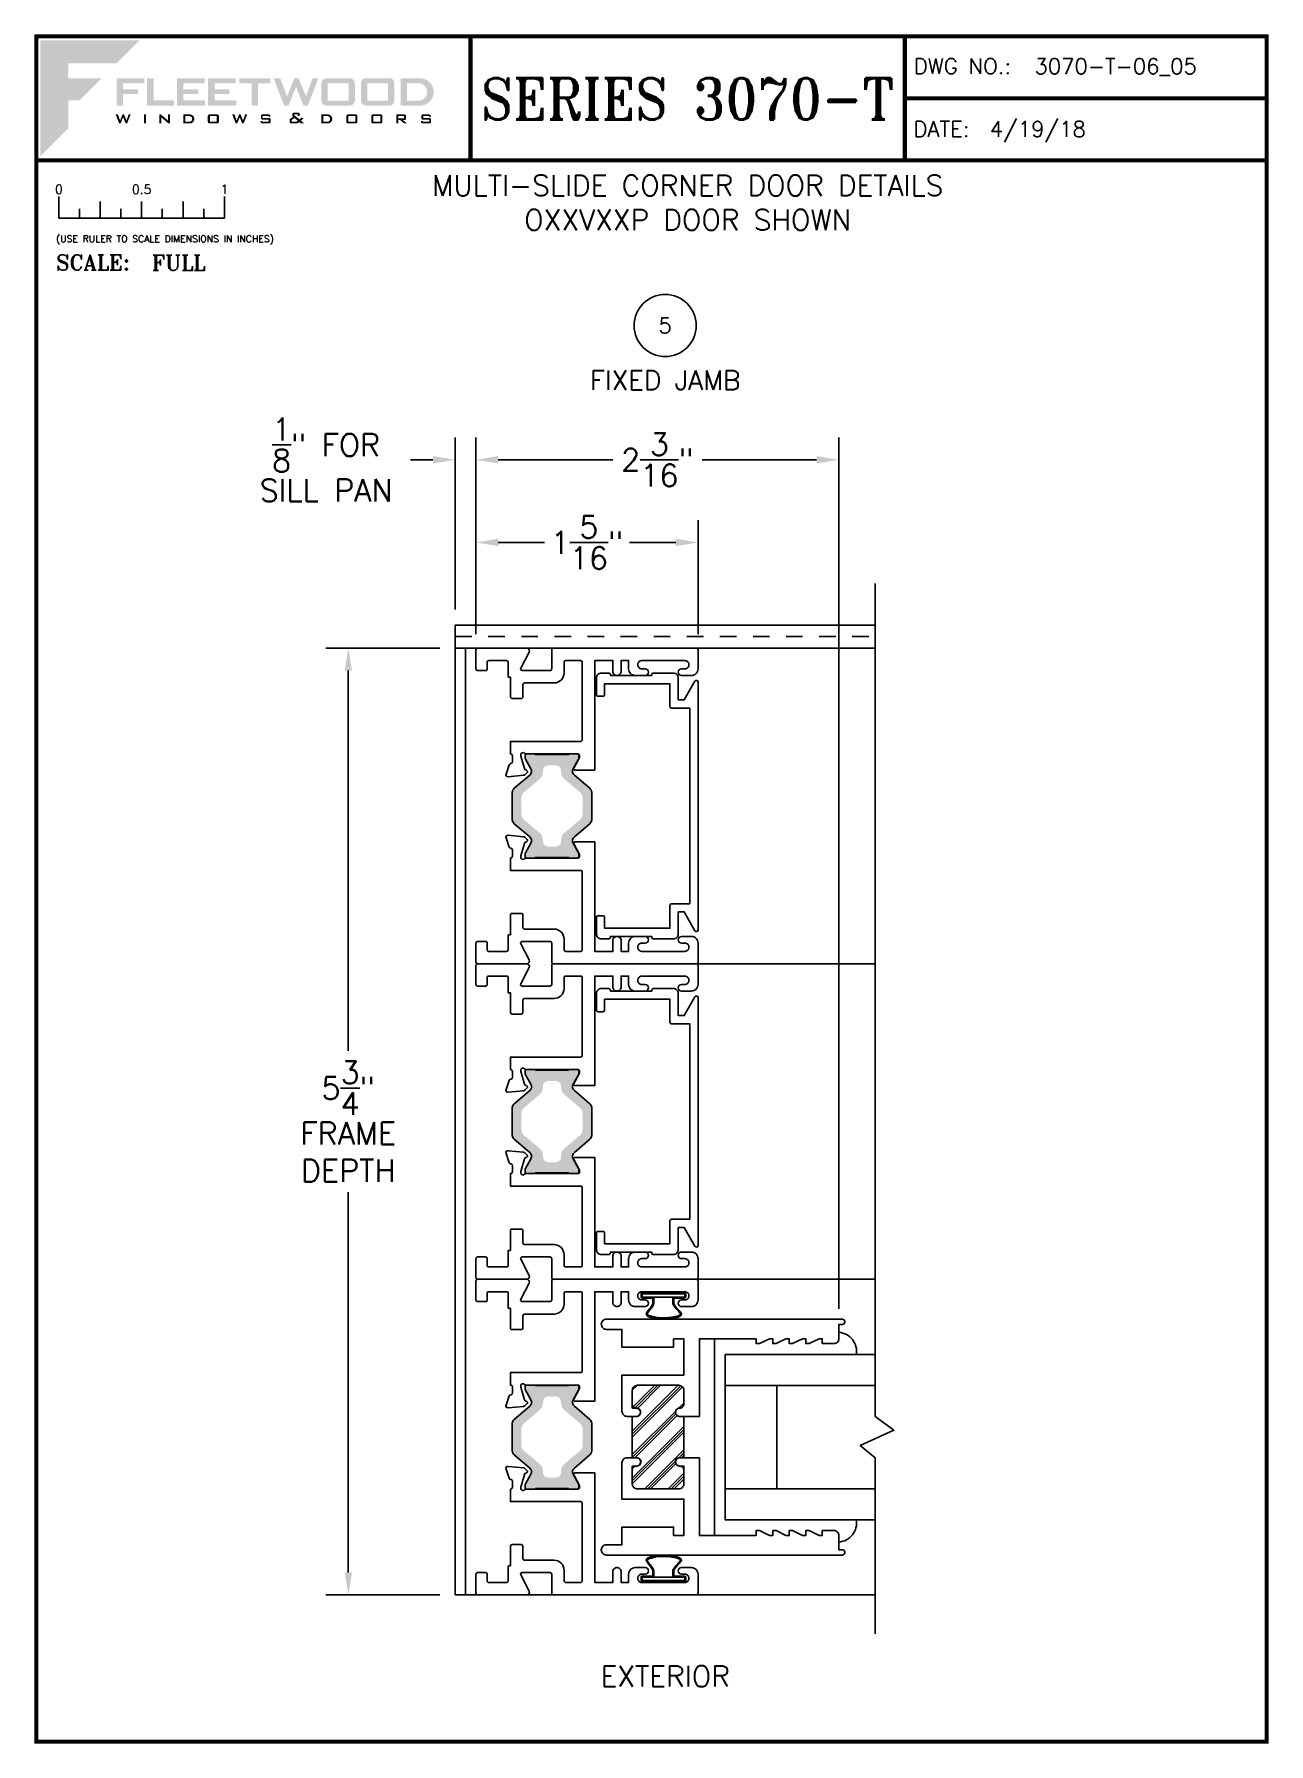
# Paper-space layout 'DETAIL 5' of a CAD drawing. Extents: x 0.3 to 7.8, y 0.1 to 10.4.
# The model-space entities are those that its viewports show. They can reach past a viewport. Long polylines and large blocks are cut down to what shows.
import ezdxf
from ezdxf.enums import TextEntityAlignment as Align

# ---------------------------------------------------------------- set-up
doc = ezdxf.new("R2010")
doc.units = 0
doc.header["$LTSCALE"] = 0.25
doc.header["$MEASUREMENT"] = 0
doc.linetypes.add('HIDDEN', pattern=[0.375, 0.25, -0.125])
doc.layers.get('0').update_dxf_attribs({"linetype": 'CONTINUOUS'})
doc.layers.get('DEFPOINTS').update_dxf_attribs({"color": 1, "linetype": 'CONTINUOUS'})
for name, color, linetype in [('FRAME', 1, 'CONTINUOUS'), ('GLASS-VINYL', 7, 'CONTINUOUS'), ('SEAL', 7, 'CONTINUOUS'), ('SILL-PAN', 7, 'CONTINUOUS'), ('TEXT', 7, 'CONTINUOUS'), ('TITLE-BLOCK', 7, 'CONTINUOUS'), ('VENT', 5, 'CONTINUOUS')]:
    doc.layers.add(name, color=color, linetype=linetype)
doc.layers.add('VP', color=40, linetype='CONTINUOUS', plot=False)
doc.layers.get('VP').off()
doc.styles.add('ROMANS', font='romans')
doc.styles.add('ROMANT', font='romant')
doc.styles.add('SIMPLEX-094', font='simplex.shx', dxfattribs={"height": 0.094})
doc.styles.get("Standard").update_dxf_attribs({"font": 'simplex.shx'})
doc.dimstyles.new('FULL SCALE', dxfattribs={"dimscale": 0.75, "dimtxt": 0.18, "dimasz": 0.18, "dimexe": 0.18, "dimexo": 0.125, "dimgap": 0.09, "dimtad": 0, "dimtih": 1, "dimtoh": 1, "dimdec": 4, "dimzin": 0, "dimdsep": 46, "dimlunit": 4, "dimtxsty": 'Standard', "dimcen": 0.09, "dimadec": 0, "dimazin": 0, "dimtfac": 1, "dimtdec": 4, "dimtofl": 0, "dimtmove": 0, "dimatfit": 3, "dimfxl": 0, "dimtolj": 1, "dimtzin": 0, "dimarcsym": 0})

# ---------------------------------------------------------------- blocks, each defined once
blk = doc.blocks.new('Fleetwood_Logo_6-10-15')
h = blk.add_hatch(color=154)
h.dxf.hatch_style = 1
h.paths.add_polyline_path([(0.2526, -0.0017), (0.0019, -0.0017), (0.0019, -0.2942), (0.0725, -0.2236), (0.0725, -0.1535), (0.1007, -0.1535), (0.1567, -0.0976), (0.0725, -0.0976), (0.0725, -0.0596), (0.1946, -0.0596)])
h = blk.add_hatch(color=251)
h.dxf.hatch_style = 1
h.paths.add_polyline_path([(0.2487, -0.1256), (0.2112, -0.1256), (0.2112, -0.1102), (0.2647, -0.1102), (0.2647, -0.0976), (0.1946, -0.0976), (0.1946, -0.1667), (0.2112, -0.1667), (0.2112, -0.1377), (0.2487, -0.1377)])
h = blk.add_hatch(color=251)
h.dxf.hatch_style = 1
h.paths.add_polyline_path([(0.2886, -0.0976), (0.272, -0.0976), (0.272, -0.1667), (0.3401, -0.1667), (0.3401, -0.1535), (0.2886, -0.1535)])
h = blk.add_hatch(color=251)
h.dxf.hatch_style = 1
h.paths.add_polyline_path([(0.4175, -0.0976), (0.3474, -0.0976), (0.3474, -0.1667), (0.4185, -0.1667), (0.4185, -0.1534), (0.364, -0.1534), (0.364, -0.1377), (0.4015, -0.1377), (0.4015, -0.1256), (0.364, -0.1256), (0.364, -0.1102), (0.4175, -0.1102)])
h = blk.add_hatch(color=251)
h.dxf.hatch_style = 1
h.paths.add_polyline_path([(0.4965, -0.0976), (0.4264, -0.0976), (0.4264, -0.1667), (0.4975, -0.1667), (0.4975, -0.1534), (0.443, -0.1534), (0.443, -0.1377), (0.4804, -0.1377), (0.4804, -0.1256), (0.443, -0.1256), (0.443, -0.1102), (0.4965, -0.1102)])
h = blk.add_hatch(color=251)
h.dxf.hatch_style = 1
h.paths.add_polyline_path([(0.5842, -0.0976), (0.5054, -0.0976), (0.5054, -0.1102), (0.5365, -0.1102), (0.5365, -0.1667), (0.5531, -0.1667), (0.5531, -0.1102), (0.5842, -0.1102)])
h = blk.add_hatch(color=251)
h.dxf.hatch_style = 1
h.paths.add_polyline_path([(0.6089, -0.0976), (0.5921, -0.0976), (0.6188, -0.1667), (0.63, -0.1667), (0.6489, -0.1192), (0.6679, -0.1667), (0.6789, -0.1667), (0.7056, -0.0976), (0.6908, -0.0976), (0.6742, -0.1433), (0.6558, -0.0976), (0.6446, -0.0976), (0.6261, -0.1433)])
h = blk.add_hatch(color=251)
h.dxf.hatch_style = 1
h.paths.add_polyline_path([(0.7853, -0.0976), (0.726, -0.0976, 0.414214), (0.7133, -0.1102), (0.7133, -0.154, 0.414214), (0.726, -0.1667), (0.7853, -0.1667, 0.414214), (0.798, -0.154), (0.798, -0.1102, 0.414214)])
h.paths.add_polyline_path([(0.7819, -0.1102), (0.7819, -0.154), (0.7294, -0.154), (0.7294, -0.1102)], flags=16)
h = blk.add_hatch(color=251)
h.dxf.hatch_style = 1
h.paths.add_polyline_path([(0.8856, -0.0976), (0.8262, -0.0976, 0.414214), (0.8136, -0.1102), (0.8136, -0.154, 0.414214), (0.8262, -0.1667), (0.8856, -0.1667, 0.414214), (0.8982, -0.154), (0.8982, -0.1102, 0.414214)])
h.paths.add_polyline_path([(0.8822, -0.1102), (0.8822, -0.154), (0.8296, -0.154), (0.8296, -0.1102)], flags=16)
h = blk.add_hatch(color=251)
h.dxf.hatch_style = 1
h.paths.add_polyline_path([(0.9632, -0.0976), (0.914, -0.0976), (0.914, -0.1667), (0.9632, -0.1667, 1)])
h.paths.add_polyline_path([(0.9301, -0.1102), (0.9593, -0.1102, -1), (0.9593, -0.154), (0.9301, -0.154)], flags=16)
h = blk.add_hatch(color=7)
h.dxf.hatch_style = 1
h.paths.add_polyline_path([(0.2301, -0.1891), (0.2251, -0.1891), (0.2196, -0.2043), (0.2134, -0.1891), (0.2097, -0.1891), (0.2035, -0.2043), (0.1978, -0.1891), (0.1922, -0.1891), (0.2011, -0.2121), (0.2048, -0.2121), (0.2112, -0.1963), (0.2175, -0.2121), (0.2212, -0.2121)])
h = blk.add_hatch(color=7)
h.dxf.hatch_style = 1
h.paths.add_polyline_path([(0.2691, -0.1891), (0.2637, -0.1891), (0.2637, -0.2118), (0.2637, -0.2121), (0.2691, -0.2121)])
h = blk.add_hatch(color=7)
h.dxf.hatch_style = 1
h.paths.add_polyline_path([(0.3077, -0.1964), (0.3259, -0.2121), (0.3298, -0.2121), (0.3298, -0.1891), (0.325, -0.1891), (0.325, -0.2047), (0.3067, -0.1891), (0.3029, -0.1891), (0.3029, -0.2121), (0.3077, -0.2121)])
h = blk.add_hatch(color=7)
h.dxf.hatch_style = 1
h.paths.add_polyline_path([(0.3801, -0.1891), (0.3637, -0.1891), (0.3637, -0.2121), (0.3801, -0.2121, 1)])
h.paths.add_polyline_path([(0.3691, -0.2079), (0.3691, -0.1933), (0.3788, -0.1933, -1), (0.3788, -0.2079)], flags=16)
h = blk.add_hatch(color=7)
h.dxf.hatch_style = 1
h.paths.add_polyline_path([(0.4537, -0.2079), (0.4537, -0.1933, 0.414214), (0.4495, -0.1891), (0.4297, -0.1891, 0.414214), (0.4255, -0.1933), (0.4255, -0.2079, 0.414214), (0.4297, -0.2121), (0.4495, -0.2121, 0.414214)])
h.paths.add_polyline_path([(0.4308, -0.2079), (0.4308, -0.1933), (0.4484, -0.1933), (0.4484, -0.2079)], flags=16)
h = blk.add_hatch(color=7)
h.dxf.hatch_style = 1
h.paths.add_polyline_path([(0.5253, -0.1891), (0.5203, -0.1891), (0.5148, -0.2043), (0.5087, -0.1891), (0.5049, -0.1891), (0.4988, -0.2043), (0.493, -0.1891), (0.4874, -0.1891), (0.4963, -0.2121), (0.5001, -0.2121), (0.5064, -0.1963), (0.5127, -0.2121), (0.5164, -0.2121)])
h = blk.add_hatch(color=7)
h.dxf.hatch_style = 1
h.paths.add_polyline_path([(0.5801, -0.1891), (0.5643, -0.1891, 0.414214), (0.56, -0.1933), (0.56, -0.1981, 0.414214), (0.5643, -0.2024), (0.58, -0.2024), (0.58, -0.2078), (0.5637, -0.2078), (0.5637, -0.2052), (0.5591, -0.2062), (0.5591, -0.2078, 0.414214), (0.5634, -0.2121), (0.5805, -0.2121, 0.414214), (0.5848, -0.2078), (0.5848, -0.2024, 0.414214), (0.5805, -0.1982), (0.5648, -0.1982), (0.5648, -0.193), (0.5798, -0.193), (0.5798, -0.1958), (0.5843, -0.1948), (0.5843, -0.1933, 0.414214)])
h = blk.add_hatch(color=7)
h.dxf.hatch_style = 1
h.paths.add_polyline_path([(0.645, -0.1913, -0.222262), (0.6447, -0.1906), (0.6447, -0.1892), (0.6535, -0.1892), (0.6535, -0.193), (0.6587, -0.1918), (0.6587, -0.189, 0.414214), (0.6544, -0.1847), (0.6437, -0.1847, 0.414214), (0.6394, -0.189), (0.6394, -0.1922, 0.222262), (0.6407, -0.1948), (0.6415, -0.1955), (0.6345, -0.1998, 0.260684), (0.6329, -0.2027), (0.6329, -0.2078, 0.414214), (0.6372, -0.2121), (0.6514, -0.2121, 0.17577), (0.6536, -0.2113), (0.657, -0.2085), (0.6614, -0.2121), (0.6699, -0.2121), (0.6613, -0.2049), (0.6676, -0.1997), (0.6637, -0.1964), (0.6574, -0.2017)])
h.paths.add_polyline_path([(0.6532, -0.2052), (0.6509, -0.2072, -0.17577), (0.6502, -0.2074), (0.6382, -0.2074), (0.6382, -0.2033, -0.260684), (0.6387, -0.2025), (0.6451, -0.1985)], flags=16)
h = blk.add_hatch(color=7)
h.dxf.hatch_style = 1
h.paths.add_polyline_path([(0.7294, -0.1891), (0.713, -0.1891), (0.713, -0.2121), (0.7294, -0.2121, 1)])
h.paths.add_polyline_path([(0.7184, -0.2079), (0.7184, -0.1933), (0.7281, -0.1933, -1), (0.7281, -0.2079)], flags=16)
h = blk.add_hatch(color=7)
h.dxf.hatch_style = 1
h.paths.add_polyline_path([(0.8045, -0.2079), (0.8045, -0.1933, 0.414214), (0.8003, -0.1891), (0.7805, -0.1891, 0.414214), (0.7763, -0.1933), (0.7763, -0.2079, 0.414214), (0.7805, -0.2121), (0.8003, -0.2121, 0.414214)])
h.paths.add_polyline_path([(0.7816, -0.2079), (0.7816, -0.1933), (0.7992, -0.1933), (0.7992, -0.2079)], flags=16)
h = blk.add_hatch(color=7)
h.dxf.hatch_style = 1
h.paths.add_polyline_path([(0.8678, -0.2079), (0.8678, -0.1933, 0.414214), (0.8636, -0.1891), (0.8438, -0.1891, 0.414214), (0.8396, -0.1933), (0.8396, -0.2079, 0.414214), (0.8438, -0.2121), (0.8636, -0.2121, 0.414214)])
h.paths.add_polyline_path([(0.8449, -0.2079), (0.8449, -0.1933), (0.8624, -0.1933), (0.8624, -0.2079)], flags=16)
h = blk.add_hatch(color=7)
h.dxf.hatch_style = 1
h.paths.add_polyline_path([(0.9277, -0.1993), (0.9277, -0.1933, 0.414214), (0.9235, -0.1891), (0.9028, -0.1891), (0.9028, -0.2121), (0.9082, -0.2121), (0.9082, -0.2035), (0.9131, -0.2035), (0.9224, -0.2121), (0.9303, -0.2121), (0.9197, -0.2035), (0.9235, -0.2035, 0.414214)])
h.paths.add_polyline_path([(0.9082, -0.1993), (0.9082, -0.1933), (0.9214, -0.1933, -0.414214), (0.9224, -0.1943), (0.9224, -0.1983, -0.414214), (0.9214, -0.1993)], flags=16)
h = blk.add_hatch(color=7)
h.dxf.hatch_style = 1
h.paths.add_polyline_path([(0.9867, -0.1982), (0.971, -0.1982), (0.971, -0.193), (0.9859, -0.193), (0.9859, -0.1958), (0.9905, -0.1948), (0.9905, -0.1933, 0.414214), (0.9863, -0.1891), (0.9705, -0.1891, 0.414214), (0.9662, -0.1933), (0.9662, -0.1981, 0.414214), (0.9705, -0.2024), (0.9862, -0.2024), (0.9862, -0.2078), (0.9699, -0.2078), (0.9699, -0.2052), (0.9653, -0.2062), (0.9653, -0.2078, 0.414214), (0.9696, -0.2121), (0.9867, -0.2121, 0.414214), (0.991, -0.2078), (0.991, -0.2024, 0.414214)])
blk = doc.blocks.new('A-SIZE_P')
at = {"const_width": 0.025}
blk.add_lwpolyline([(0.313, 0.125), (7.751, 0.125), (7.751, 10.437), (0.313, 10.437)], close=True, dxfattribs=at)
for points in [[(2.938, 10.437), (2.938, 9.687)], [(5.563, 10.437), (5.563, 9.687)], [(5.563, 10.062), (7.751, 10.062)], [(0.313, 9.687), (7.751, 9.687)]]:
    blk.add_lwpolyline(points, dxfattribs=at)
at = {"xscale": 2.387023416083395, "yscale": 2.387023416083395, "zscale": 2.387023416083395}
blk.add_blockref('Fleetwood_Logo_6-10-15', (0.334, 10.416), dxfattribs=at)
for s, style, p in [('DWG NO.:', 'SIMPLEX-094', (5.617, 10.209)), ('DATE:', 'SIMPLEX-094', (5.616, 9.829)), ('SCALE:', 'ROMANT', (0.433, 9.022))]:
    blk.add_text(s, height=0.094, dxfattribs=dict(style=style)).set_placement(p)
for tag, p, style in [('DWG_NO', (6.346, 10.209), 'SIMPLEX-094'), ('DATE', (6.077, 9.829), 'SIMPLEX-094'), ('SCALE', (1.011, 9.02), 'ROMANT')]:
    blk.add_attdef(tag, p, '', height=0.094, dxfattribs=dict(style=style))
for tag, height, style, width, p, p2 in [('DWG_NO_F', 0.094, 'SIMPLEX-094', 1.745692, (6.347, 10.209), (7.683, 10.209)), ('PRODUCT', 0.25, 'ROMANT', 1.390728, (3.001, 9.934), (5.5, 9.934))]:
    blk.add_attdef(tag, text='', height=height, dxfattribs=dict(style=style, width=width)).set_placement(p, p2, align=Align.FIT)
blk = doc.blocks.new('sectball')
blk.add_circle((0, 0), 0.125)
blk.add_attdef('NO', text='', height=0.062).set_placement((0, 0), align=Align.MIDDLE_CENTER)
for tag, p in [('LINE1', (0, -0.2588)), ('LINE2', (0, -0.3864)), ('LINE3', (0, -0.5214))]:
    blk.add_attdef(tag, text='', height=0.078).set_placement(p, align=Align.CENTER)
blk = doc.blocks.new('Full')
for p, q in [((0.137, -0.219), (0.137, -0.35)), ((0.262, -0.294), (0.262, -0.35)), ((0.387, -0.249), (0.387, -0.35)), ((0.512, -0.294), (0.512, -0.35)), ((0.637, -0.249), (0.637, -0.35)), ((0.762, -0.294), (0.762, -0.35)), ((0.887, -0.249), (0.887, -0.35)), ((1.012, -0.294), (1.012, -0.35)), ((1.137, -0.219), (1.137, -0.35)), ((0.137, -0.35), (1.137, -0.35))]:
    blk.add_line(p, q)
for s, p in [('0', (0.137, -0.219)), ('0.5', (0.637, -0.219)), ('1', (1.137, -0.219))]:
    blk.add_text(s, height=0.055).set_placement(p, align=Align.BOTTOM_CENTER)
at = {"style": 'ROMANS'}
blk.add_text('(USE RULER TO SCALE DIMENSIONS IN INCHES)', height=0.04115, dxfattribs=at).set_placement((0.12, -0.495))
blk = doc.blocks.new('*D106')
at = {"layer": 'DEFPOINTS', "color": 0}
for p in [(4.314, 7.376), (2.971, 6.727), (4.314, 6.727)]:
    blk.add_point(p, dxfattribs=at)
at = {"layer": 'TITLE-BLOCK', "color": 0, "lineweight": -2}
for p, q in [((2.971, 6.821), (2.971, 7.511)), ((4.314, 6.821), (4.314, 7.511)), ((3.106, 7.376), (3.385, 7.376)), ((4.179, 7.376), (3.899, 7.376))]:
    blk.add_line(p, q, dxfattribs=at)
at = {"layer": 'TITLE-BLOCK', "color": 0}
for points in [[(3.106, 7.399), (3.106, 7.354), (2.971, 7.376)], [(4.179, 7.399), (4.179, 7.354), (4.314, 7.376)]]:
    blk.add_solid(points, dxfattribs=at)
at = {"layer": 'TITLE-BLOCK', "color": 0, "insert": (3.642, 7.376), "char_height": 0.135, "attachment_point": 5}
blk.add_mtext('\\A1;1{\\H1.000000x;\\S5/16;}"', dxfattribs=at)
blk = doc.blocks.new('*D107')
at = {"layer": 'DEFPOINTS', "color": 0}
for p in [(5.165, 7.876), (2.971, 6.727), (5.165, 2.648)]:
    blk.add_point(p, dxfattribs=at)
at = {"layer": 'TITLE-BLOCK', "color": 0, "lineweight": -2}
for p, q in [((2.971, 6.821), (2.971, 8.011)), ((5.165, 2.742), (5.165, 8.011)), ((3.106, 7.876), (3.798, 7.876)), ((5.03, 7.876), (4.338, 7.876))]:
    blk.add_line(p, q, dxfattribs=at)
at = {"layer": 'TITLE-BLOCK', "color": 0}
for points in [[(3.106, 7.899), (3.106, 7.854), (2.971, 7.876)], [(5.03, 7.899), (5.03, 7.854), (5.165, 7.876)]]:
    blk.add_solid(points, dxfattribs=at)
at = {"layer": 'TITLE-BLOCK', "color": 0, "insert": (4.068, 7.876), "char_height": 0.135, "attachment_point": 5}
blk.add_mtext('\\A1;2{\\H1.000000x;\\S3/16;}"', dxfattribs=at)
blk = doc.blocks.new('*D129')
at = {"layer": 'DEFPOINTS', "color": 0}
for p in [(2.846, 6.737), (2.199, 1.013), (2.846, 1.013)]:
    blk.add_point(p, dxfattribs=at)
at = {"layer": 'TITLE-BLOCK', "color": 0, "lineweight": -2}
for p, q in [((2.752, 6.737), (2.064, 6.737)), ((2.199, 6.602), (2.199, 4.303)), ((2.199, 1.148), (2.199, 3.448)), ((2.752, 1.013), (2.064, 1.013))]:
    blk.add_line(p, q, dxfattribs=at)
at = {"layer": 'TITLE-BLOCK', "color": 0}
for points in [[(2.177, 6.602), (2.222, 6.602), (2.199, 6.737)], [(2.177, 1.148), (2.222, 1.148), (2.199, 1.013)]]:
    blk.add_solid(points, dxfattribs=at)
at = {"layer": 'TITLE-BLOCK', "color": 0, "insert": (2.199, 3.875), "char_height": 0.135, "attachment_point": 5}
blk.add_mtext('\\A1;5{\\H1.000000x;\\S3/4;}"\\PFRAME\\PDEPTH', dxfattribs=at)
blk = doc.blocks.new('*D153')
at = {"layer": 'DEFPOINTS', "color": 0}
for p in [(2.846, 7.876), (2.846, 6.876), (2.971, 6.727)]:
    blk.add_point(p, dxfattribs=at)
at = {"layer": 'TITLE-BLOCK', "color": 0, "lineweight": -2}
for p, q in [((2.846, 6.97), (2.846, 8.011)), ((2.971, 6.821), (2.971, 8.011)), ((2.711, 7.876), (2.576, 7.876)), ((3.106, 7.876), (3.241, 7.876))]:
    blk.add_line(p, q, dxfattribs=at)
at = {"layer": 'TITLE-BLOCK', "color": 0}
for points in [[(2.711, 7.899), (2.711, 7.854), (2.846, 7.876)], [(3.106, 7.899), (3.106, 7.854), (2.971, 7.876)]]:
    blk.add_solid(points, dxfattribs=at)
at = {"layer": 'TITLE-BLOCK', "color": 0, "insert": (2.065, 7.876), "char_height": 0.135, "attachment_point": 5}
blk.add_mtext('\\A1;{\\H1.000000x;\\S1/8;}" FOR\\PSILL PAN', dxfattribs=at)
blk = doc.blocks.new('3710 Jamb Filler')
blk.add_lwpolyline([(-0.12, 0.774, 0.414214), (-0.15, 0.804), (-0.27, 0.804, 0.414214), (-0.28, 0.794), (-0.28, 0.789), (-0.53, 0.789), (-0.53, 0.794, 0.414214), (-0.54, 0.804), (-0.585, 0.804, 0.414214), (-0.615, 0.774), (-0.615, 0.674, 0.414214), (-0.605, 0.664), (-0.575, 0.664, 0.414214), (-0.565, 0.674), (-0.565, 0.739), (-0.17, 0.739), (-0.17, 0.601, 0.414214), (-0.16, 0.591), (-0.05, 0.591), (-0.05, -0.591), (-0.16, -0.591, 0.414214), (-0.17, -0.601), (-0.17, -0.739), (-0.565, -0.739), (-0.565, -0.674, 0.414214), (-0.575, -0.664), (-0.605, -0.664, 0.414214), (-0.615, -0.674), (-0.615, -0.774, 0.414214), (-0.585, -0.804), (-0.54, -0.804, 0.414214), (-0.53, -0.794), (-0.53, -0.789), (-0.28, -0.789), (-0.28, -0.794, 0.414214), (-0.27, -0.804), (-0.15, -0.804, 0.414214), (-0.12, -0.774), (-0.12, -0.641), (-0.084, -0.641), (-0.019, -0.754, 0.767327), (0, -0.749), (0, 0.749, 0.767327), (-0.019, 0.754), (-0.084, 0.641), (-0.12, 0.641)], format="xyb", close=True)
blk = doc.blocks.new('3711-JAMB')
h = blk.add_hatch(color=7)
h.dxf.hatch_style = 1
edge = h.paths.add_edge_path(flags=16)
edge.add_arc((-0.976, -0.753), 0.0472, -50.0002, 0, ccw=False)
edge.add_line((-0.945, -0.789), (-1.041, -0.87))
edge.add_arc((-1.011, -0.906), 0.0472, 129.9998, 180)
edge.add_line((-1.058, -0.906), (-1.058, -1.002))
edge.add_arc((-1.011, -1.002), 0.0472, 180, 230.0002)
edge.add_line((-1.041, -1.038), (-0.945, -1.119))
edge.add_arc((-0.976, -1.155), 0.0472, 0, 50.0002, ccw=False)
edge.add_line((-0.928, -1.155), (-0.928, -1.165))
edge.add_arc((-0.893, -1.165), 0.0355, 180.7985, 270)
edge.add_line((-0.893, -1.2), (-0.853, -1.2))
edge.add_arc((-0.853, -1.165), 0.0355, 270, 359.2015)
edge.add_line((-0.818, -1.165), (-0.818, -1.155))
edge.add_arc((-0.77, -1.155), 0.0472, 129.9998, 180, ccw=False)
edge.add_line((-0.801, -1.119), (-0.705, -1.038))
edge.add_arc((-0.735, -1.002), 0.0472, 309.9998, 360)
edge.add_line((-0.688, -1.002), (-0.688, -0.906))
edge.add_arc((-0.735, -0.906), 0.0472, 360, 410.0002)
edge.add_line((-0.705, -0.87), (-0.801, -0.789))
edge.add_arc((-0.77, -0.753), 0.0472, 180, 230.0002, ccw=False)
edge.add_line((-0.818, -0.753), (-0.818, -0.743))
edge.add_arc((-0.853, -0.743), 0.0355, 0.7985, 90)
edge.add_line((-0.853, -0.708), (-0.893, -0.708))
edge.add_arc((-0.893, -0.743), 0.0355, 90, 179.2015)
edge.add_line((-0.928, -0.743), (-0.928, -0.753))
edge = h.paths.add_edge_path()
edge.add_arc((-0.719, -0.744), 0.0302, 149.9999, 229.9998)
edge.add_line((-0.738, -0.767), (-0.644, -0.847))
edge.add_arc((-0.663, -0.87), 0.0302, 0, 49.9998, ccw=False)
edge.add_line((-0.633, -0.87), (-0.633, -1.038))
edge.add_arc((-0.663, -1.038), 0.0302, 310.0002, 360, ccw=False)
edge.add_line((-0.644, -1.061), (-0.738, -1.141))
edge.add_arc((-0.719, -1.164), 0.0302, 130.0002, 210.0001)
edge.add_line((-0.745, -1.179), (-0.712, -1.237))
edge.add_arc((-0.722, -1.243), 0.0119, 0, 30.0001, ccw=False)
edge.add_line((-0.71, -1.243), (-0.71, -1.257))
edge.add_arc((-0.722, -1.257), 0.0119, -89.931, 0.069, ccw=False)
edge.add_line((-0.722, -1.269), (-0.765, -1.269))
edge.add_arc((-0.765, -1.259), 0.00991, 216.8699, 270, ccw=False)
edge.add_line((-0.773, -1.265), (-0.973, -1.265))
edge.add_arc((-0.981, -1.259), 0.00991, 270, 323.1301, ccw=False)
edge.add_line((-0.981, -1.269), (-1.024, -1.269))
edge.add_arc((-1.024, -1.257), 0.0119, 180, 270, ccw=False)
edge.add_line((-1.036, -1.257), (-1.036, -1.243))
edge.add_arc((-1.024, -1.243), 0.0119, 149.9999, 180, ccw=False)
edge.add_line((-1.034, -1.237), (-1.001, -1.179))
edge.add_arc((-1.027, -1.164), 0.0302, 329.9999, 409.9998)
edge.add_line((-1.008, -1.141), (-1.102, -1.061))
edge.add_arc((-1.083, -1.038), 0.0302, 180, 229.9998, ccw=False)
edge.add_line((-1.113, -1.038), (-1.113, -0.87))
edge.add_arc((-1.083, -0.87), 0.0302, 130.0002, 180, ccw=False)
edge.add_line((-1.102, -0.847), (-1.008, -0.767))
edge.add_arc((-1.027, -0.744), 0.0302, 310.0002, 390.0001)
edge.add_line((-1.001, -0.729), (-1.034, -0.671))
edge.add_arc((-1.024, -0.665), 0.0119, 180, 210.0001, ccw=False)
edge.add_line((-1.036, -0.665), (-1.036, -0.651))
edge.add_arc((-1.024, -0.651), 0.0119, 90, 180, ccw=False)
edge.add_line((-1.024, -0.639), (-0.981, -0.639))
edge.add_arc((-0.981, -0.649), 0.00991, 36.8699, 90, ccw=False)
edge.add_line((-0.973, -0.643), (-0.773, -0.643))
edge.add_arc((-0.765, -0.649), 0.00991, 90, 143.1301, ccw=False)
edge.add_line((-0.765, -0.639), (-0.722, -0.639))
edge.add_arc((-0.722, -0.651), 0.0119, -0.069, 89.931, ccw=False)
edge.add_line((-0.71, -0.651), (-0.71, -0.665))
edge.add_arc((-0.722, -0.665), 0.0119, -30.0001, 0, ccw=False)
edge.add_line((-0.712, -0.671), (-0.745, -0.729))
for points in [[(-1.037, -0.21), (-1.039, -0.21, 0.414214), (-1.049, -0.22), (-1.049, -0.294, -0.414214), (-1.059, -0.304), (-1.114, -0.304, -0.414214), (-1.124, -0.294), (-1.124, -0.175), (-1.138, -0.175), (-1.138, -0.085, 0.414214), (-1.148, -0.075), (-1.255, -0.075, 0.414214), (-1.265, -0.085), (-1.265, -0.125, -0.414214), (-1.275, -0.135), (-1.323, -0.135, -0.414214), (-1.333, -0.125), (-1.333, -0.01, -0.414214), (-1.323, 0), (-1.026, 0, -0.546624), (-1.011, -0.023), (-1.062, -0.121, 0.546624), (-1.053, -0.135), (-0.885, -0.135, 0.414214), (-0.875, -0.125), (-0.875, -0.01, -0.414214), (-0.865, 0), (0, 0, -0.414214), (0.01, -0.01), (0.01, -0.125, -0.414214), (-0.03, -0.165), (-0.09, -0.165, -0.414214), (-0.11, -0.145, -0.414214), (-0.09, -0.125), (-0.07, -0.125, 0.414214), (-0.045, -0.1), (-0.045, -0.1, 0.414214), (-0.07, -0.075), (-0.331, -0.075, 0.414214), (-0.355, -0.1), (-0.355, -0.1, 0.414214), (-0.331, -0.125), (-0.31, -0.125, -0.414214), (-0.29, -0.145), (-0.29, -0.145, -0.414214), (-0.309, -0.165), (-0.37, -0.165, -0.414214), (-0.41, -0.125), (-0.41, -0.075), (-0.455, -0.075), (-0.455, -0.14, -0.414214), (-0.48, -0.165), (-0.48, -0.165, -0.414214), (-0.505, -0.141), (-0.505, -0.075), (-0.615, -0.075), (-0.615, -0.737), (-0.736, -0.737, -0.585524), (-0.742, -0.725), (-0.708, -0.665, 0.137872), (-0.706, -0.659), (-0.706, -0.651, 0.414214), (-0.718, -0.639), (-1.032, -0.639, -0.213422), (-1.04, -0.635, 0.6885), (-1.061, -0.643), (-1.061, -0.649, 0.065543), (-1.061, -0.652), (-1.04, -0.728, 0.267949), (-1.032, -0.736), (-1.028, -0.737, -0.57735), (-1.024, -0.751), (-1.038, -0.765, -0.176327), (-1.046, -0.768), (-1.139, -0.777, -0.548619), (-1.151, -0.761), (-1.131, -0.705, -0.263725), (-1.122, -0.698, 0.359508), (-1.112, -0.686), (-1.112, -0.651, 0.414214), (-1.124, -0.639), (-1.124, -0.564), (-0.7, -0.564, 0.414214), (-0.69, -0.554), (-0.69, -0.085, 0.414214), (-0.7, -0.075), (-0.79, -0.075, 0.414214), (-0.8, -0.085), (-0.8, -0.15, -0.414214), (-0.86, -0.21), (-1.039, -0.21)], [(-1.037, -1.698), (-1.039, -1.698, -0.414214), (-1.049, -1.688), (-1.049, -1.614, 0.414214), (-1.059, -1.604), (-1.114, -1.604, 0.414214), (-1.124, -1.614), (-1.124, -1.733), (-1.138, -1.733), (-1.138, -1.823, -0.414214), (-1.148, -1.833), (-1.255, -1.833, -0.414214), (-1.265, -1.823), (-1.265, -1.783, 0.414214), (-1.275, -1.773), (-1.323, -1.773, 0.414214), (-1.333, -1.783), (-1.333, -1.898, 0.414214), (-1.323, -1.908), (-1.026, -1.908, 0.546624), (-1.011, -1.885), (-1.062, -1.787, -0.546624), (-1.053, -1.773), (-0.885, -1.773, -0.414214), (-0.875, -1.783), (-0.875, -1.898, 0.414214), (-0.865, -1.908), (0, -1.908, 0.414214), (0.01, -1.898), (0.01, -1.783, 0.414214), (-0.03, -1.743), (-0.09, -1.743, 0.414214), (-0.11, -1.763, 0.414214), (-0.09, -1.783), (-0.07, -1.783, -0.414214), (-0.045, -1.808), (-0.045, -1.808, -0.414214), (-0.07, -1.833), (-0.331, -1.833, -0.414214), (-0.355, -1.808), (-0.355, -1.808, -0.414214), (-0.331, -1.783), (-0.31, -1.783, 0.414214), (-0.29, -1.763), (-0.29, -1.763, 0.414214), (-0.309, -1.743), (-0.37, -1.743, 0.414214), (-0.41, -1.783), (-0.41, -1.833), (-0.455, -1.833), (-0.455, -1.768, 0.414214), (-0.48, -1.743), (-0.48, -1.743, 0.414214), (-0.505, -1.767), (-0.505, -1.833), (-0.615, -1.833), (-0.615, -1.171), (-0.736, -1.171, 0.585524), (-0.742, -1.183), (-0.708, -1.243, -0.137872), (-0.706, -1.249), (-0.706, -1.257, -0.414214), (-0.718, -1.269), (-1.032, -1.269, 0.213422), (-1.04, -1.273, -0.6885), (-1.061, -1.265), (-1.061, -1.259, -0.065543), (-1.061, -1.256), (-1.04, -1.18, -0.267949), (-1.032, -1.172), (-1.028, -1.171, 0.57735), (-1.024, -1.157), (-1.038, -1.143, 0.176327), (-1.046, -1.14), (-1.139, -1.131, 0.548619), (-1.151, -1.147), (-1.131, -1.203, 0.263725), (-1.122, -1.21, -0.359508), (-1.112, -1.222), (-1.112, -1.257, -0.414214), (-1.124, -1.269), (-1.124, -1.344), (-0.7, -1.344, -0.414214), (-0.69, -1.354), (-0.69, -1.823, -0.414214), (-0.7, -1.833), (-0.79, -1.833, -0.414214), (-0.8, -1.823), (-0.8, -1.758, 0.414214), (-0.86, -1.698), (-1.039, -1.698)]]:
    blk.add_lwpolyline(points, format="xyb")
at = {"color": 7}
blk.add_lwpolyline([(-0.745, -0.729, 0.36397), (-0.738, -0.767), (-0.644, -0.847, -0.221694), (-0.633, -0.87), (-0.633, -1.038, -0.221694), (-0.644, -1.061), (-0.738, -1.141, 0.36397), (-0.745, -1.179), (-0.712, -1.237, -0.131653), (-0.71, -1.243), (-0.71, -1.257, -0.414214), (-0.722, -1.269), (-0.765, -1.269, -0.236068), (-0.773, -1.265), (-0.973, -1.265, -0.236068), (-0.981, -1.269), (-1.024, -1.269, -0.414214), (-1.036, -1.257), (-1.036, -1.243, -0.131653), (-1.034, -1.237), (-1.001, -1.179, 0.36397), (-1.008, -1.141), (-1.102, -1.061, -0.221694), (-1.113, -1.038), (-1.113, -0.87, -0.221694), (-1.102, -0.847), (-1.008, -0.767, 0.36397), (-1.001, -0.729), (-1.034, -0.671, -0.131653), (-1.036, -0.665), (-1.036, -0.651, -0.414214), (-1.024, -0.639), (-0.981, -0.639, -0.236068), (-0.973, -0.643), (-0.773, -0.643, -0.236068), (-0.765, -0.639), (-0.722, -0.639, -0.414214), (-0.71, -0.651), (-0.71, -0.665, -0.131653), (-0.712, -0.671)], format="xyb", close=True, dxfattribs=at)
blk = doc.blocks.new('3073 FIXED STILE')
at = {"linetype": 'Continuous'}
h = blk.add_hatch(dxfattribs=at)
h.set_pattern_fill('PLAST', scale=0.4, angle=-45, style=0)
h.set_pattern_definition([(315, (-24.43819, 6.21396), (0.07071068, 0.07071068), []), (315, (-24.42935, 6.2228), (0.07071068, 0.07071068), []), (315, (-24.42051, 6.23164), (0.07071068, 0.07071068), [])])
edge = h.paths.add_edge_path()
edge.add_line((0, 0.125), (0, -0.125))
edge.add_line((0, -0.125), (-0.027, -0.125))
edge.add_arc((-0.027, -0.15), 0.025, 90, 274.5812)
edge.add_line((-0.025, -0.175), (0, -0.175))
edge.add_line((0, -0.175), (0, -0.282))
edge.add_arc((-0.031, -0.282), 0.031, 270, 360, ccw=False)
edge.add_line((-0.031, -0.313), (-0.281, -0.313))
edge.add_arc((-0.281, -0.282), 0.031, 180, 270, ccw=False)
edge.add_line((-0.312, -0.282), (-0.312, -0.175))
edge.add_line((-0.312, -0.175), (-0.287, -0.175))
edge.add_arc((-0.287, -0.15), 0.025, 270, 445.4188)
edge.add_line((-0.285, -0.125), (-0.312, -0.125))
edge.add_line((-0.312, -0.125), (-0.312, 0.125))
edge.add_line((-0.312, 0.125), (-0.287, 0.125))
edge.add_arc((-0.287, 0.15), 0.025, 270, 445.4188)
edge.add_arc((-0.283, 0.205), 0.0297, 188.9864, 265.4188, ccw=False)
edge.add_line((-0.312, 0.2), (-0.312, 0.282))
edge.add_arc((-0.281, 0.282), 0.031, 90, 180, ccw=False)
edge.add_line((-0.281, 0.313), (-0.031, 0.313))
edge.add_arc((-0.031, 0.282), 0.031, 0, 90, ccw=False)
edge.add_line((0, 0.282), (0, 0.175))
edge.add_line((0, 0.175), (-0.025, 0.175))
edge.add_arc((-0.025, 0.15), 0.025, 90, 269.9954)
edge.add_line((-0.025, 0.125), (0, 0.125))
at = {"color": 7}
blk.add_line((-0.312, 0.125), (-0.312, 0), dxfattribs=at)
for points in [[(-0.312, 0.2, 0.414214), (-0.287, 0.175, -0.414214), (-0.262, 0.15), (-0.262, 0.149, -0.414214), (-0.286, 0.125), (-0.406, 0.125), (-0.406, 0.595), (-0.749, 0.595), (-0.749, 0.565), (-0.769, 0.565), (-0.829, 0.595), (-0.849, 0.595), (-0.849, 0.565), (-0.869, 0.565), (-0.929, 0.595), (-0.949, 0.595), (-0.949, 0.565), (-0.969, 0.565), (-1.029, 0.595), (-1.049, 0.595), (-1.049, 0.565), (-1.069, 0.565), (-1.129, 0.595), (-1.149, 0.595), (-1.149, 0.565), (-1.218, 0.565, -0.414214), (-1.249, 0.596), (-1.249, 0.681), (-1.27, 0.681, -0.414214), (-1.285, 0.696), (-1.285, 0.698, -0.414214), (-1.27, 0.713), (0.151, 0.713), (0.157, 0.713, -0.414214), (0.187, 0.683), (0.187, 0.682, -0.414214), (0.156, 0.651), (0.062, 0.651), (0.062, 0.544), (-0.25, 0.544), (-0.25, 0.594), (-0.312, 0.594), (-0.312, 0.375), (0.062, 0.375), (0.062, 0.156, -0.414214), (0.031, 0.125), (-0.026, 0.125, -0.414214), (-0.05, 0.149), (-0.05, 0.151, -0.414214), (-0.026, 0.175), (-0.025, 0.175, 0.414214), (0, 0.2), (0, 0.282, 0.414214), (-0.031, 0.313), (-0.281, 0.313, 0.414214), (-0.312, 0.282)], [(-1.285, -0.696, -0.414214), (-1.27, -0.681), (-1.249, -0.681), (-1.249, -0.596, -0.414214), (-1.218, -0.565), (-1.149, -0.565), (-1.149, -0.595), (-1.129, -0.595), (-1.069, -0.565), (-1.049, -0.565), (-1.049, -0.595), (-1.029, -0.595), (-0.969, -0.565), (-0.949, -0.565), (-0.949, -0.595), (-0.929, -0.595), (-0.869, -0.565), (-0.849, -0.565), (-0.849, -0.595), (-0.829, -0.595), (-0.769, -0.565), (-0.749, -0.565), (-0.749, -0.595), (-0.406, -0.595), (-0.406, -0.125), (-0.286, -0.125, -0.414214), (-0.262, -0.149), (-0.262, -0.15, -0.414214), (-0.287, -0.175, 0.414214), (-0.312, -0.2), (-0.312, -0.282, 0.414214), (-0.281, -0.313), (-0.031, -0.313, 0.414214), (0, -0.282), (0, -0.2, 0.414214), (-0.025, -0.175), (-0.026, -0.175, -0.414214), (-0.05, -0.151), (-0.05, -0.149, -0.414214), (-0.026, -0.125), (0.031, -0.125, -0.414214), (0.062, -0.156), (0.062, -0.375), (-0.312, -0.375), (-0.312, -0.594), (-0.25, -0.594), (-0.25, -0.544), (0.062, -0.544), (0.062, -0.651), (0.156, -0.651, -0.414214), (0.187, -0.682), (0.187, -0.683, -0.414214), (0.157, -0.713), (0.151, -0.713), (-1.27, -0.713, -0.414214), (-1.285, -0.698)]]:
    blk.add_lwpolyline(points, format="xyb", close=True)
blk.add_lwpolyline([(0, 0.125), (0, -0.125), (-0.027, -0.125, 1.0408), (-0.025, -0.175), (0, -0.175), (0, -0.282, -0.414214), (-0.031, -0.313), (-0.281, -0.313, -0.414214), (-0.312, -0.282), (-0.312, -0.175), (-0.287, -0.175, 0.9608), (-0.285, -0.125), (-0.312, -0.125), (-0.312, 0.125), (-0.287, 0.125, 0.9608), (-0.285, 0.175, -0.346439), (-0.312, 0.2), (-0.312, 0.282, -0.414214), (-0.281, 0.313), (-0.031, 0.313, -0.414214), (0, 0.282), (0, 0.175), (-0.025, 0.175, 0.99996), (-0.025, 0.125)], format="xyb", close=True, dxfattribs=at)
blk = doc.blocks.new('*U192')
for points in [[(-0.135, 0.031), (-0.135, 0.013, 0.414214), (-0.128, 0.006), (0.035, 0.006)], [(-0.129, 0.028), (-0.129, 0.016, 0.414214), (-0.126, 0.012), (0.126, 0.012, 0.414214), (0.129, 0.016), (0.129, 0.028)], [(-0.07, 0.038, 0.414214), (-0.063, 0.045), (-0.063, 0.068)], [(-0.035, 0.006), (-0.035, 0), (0.035, 0), (0.041, 0.006), (0.128, 0.006, 0.414214), (0.135, 0.013), (0.135, 0.031)]]:
    blk.add_lwpolyline(points, format="xyb")
blk.add_lwpolyline([(0.041, 0.012), (0.035, 0.006), (0.035, 0.012)])
for points, knots in [([(-0.063, 0.068), (-0.067, 0.094), (-0.147, 0.149), (0, 0.171), (0.157, 0.149), (0.067, 0.094), (0.063, 0.068)], [0, 0, 0, 0, 0.0788466, 0.167942, 0.2570375, 0.335884, 0.335884, 0.335884, 0.335884]), ([(-0.057, 0.069), (-0.061, 0.094), (-0.088, 0.115), (-0.1, 0.138), (-0.099, 0.14), (0, 0.169), (0.095, 0.146), (0.102, 0.14), (0.104, 0.135), (0.1, 0.128), (0.083, 0.109), (0.072, 0.098), (0.061, 0.081), (0.058, 0.075), (0.057, 0.069)], [2.5712303, 2.5712303, 2.5712303, 2.5712303, 2.6347872, 2.6347872, 2.6774866, 2.6774866, 2.7903183, 2.8239397, 2.8239397, 2.8575611, 2.8575611, 2.8911826, 2.8911826, 2.9071143, 2.9071143, 2.9071143, 2.9071143])]:
    blk.add_open_spline(points, degree=3, knots=knots)
for points, weights, degree, knots in [([(-0.135, 0.031), (-0.135, 0.038), (-0.128, 0.038), (-0.099, 0.038), (-0.07, 0.038)], [1, 0.707106873747, 1, 1, 1], 2, [0, 0, 0, 1.570796, 1.570796, 2.570796, 2.570796, 2.570796]), ([(-0.129, 0.028), (-0.129, 0.03), (-0.128, 0.031), (-0.127, 0.032), (-0.126, 0.032), (-0.028, 0.032), (0.07, 0.032), (0.098, 0.032), (0.126, 0.032), (0.129, 0.032), (0.129, 0.028)], [1, 0.923879507465, 1, 0.923879507465, 1, 1, 1, 1, 1, 0.707106873747, 1], 2, [0, 0, 0, 0.785398, 0.785398, 1.570797, 1.570797, 2.570797, 2.570797, 3.570797, 3.570797, 5.141593, 5.141593, 5.141593]), ([(0.07, 0.038), (0.089, 0.038), (0.109, 0.038), (0.128, 0.038), (0.13, 0.038), (0.132, 0.037), (0.133, 0.036)], [1, 1, 1, 1, 0.949253004976, 0.949253004976, 1], 3, [2.90668, 2.90668, 2.90668, 2.90668, 3.90668, 3.90668, 3.90668, 4.692079, 4.692079, 4.692079, 4.692079])]:
    blk.add_rational_spline(points, weights, degree=degree, knots=knots)
for points, weights in [([(-0.07, 0.032), (-0.062, 0.032), (-0.057, 0.037), (-0.057, 0.045)], [1, 0.804737854124, 0.804737854124, 1]), ([(0.057, 0.045), (0.057, 0.042), (0.058, 0.038), (0.061, 0.036)], [1, 0.94925295377, 0.94925295377, 1]), ([(0.061, 0.036), (0.063, 0.033), (0.067, 0.032), (0.07, 0.032)], [1, 0.94925295377, 0.94925295377, 1]), ([(0.063, 0.045), (0.063, 0.041), (0.066, 0.038), (0.07, 0.038)], [1, 0.804737854124, 0.804737854124, 1]), ([(0.133, 0.036), (0.134, 0.035), (0.135, 0.033), (0.135, 0.031)], [1, 0.949253004976, 0.949253004976, 1])]:
    blk.add_rational_spline(points, weights, degree=3)
for points in [[(-0.057, 0.068), (-0.057, 0.069), (-0.057, 0.069), (-0.057, 0.069)], [(-0.057, 0.045), (-0.057, 0.053), (-0.057, 0.061), (-0.057, 0.068)], [(0.057, 0.069), (0.057, 0.069), (0.057, 0.069), (0.057, 0.068)], [(0.057, 0.068), (0.057, 0.061), (0.057, 0.053), (0.057, 0.045)], [(0.063, 0.068), (0.063, 0.06), (0.063, 0.053), (0.063, 0.045)]]:
    blk.add_open_spline(points, degree=3)

msp = doc.modelspace()

# ---------------------------------------------------------------- linework, layer by layer
for p, q in [((3.007, 0.319), (1.937, 0.319)), ((3.007, -1.589), (1.937, -1.589))]:
    msp.add_line(p, q)
at = {"color": 7}
for p, q in [((3.007, -2.231), (2.101, -2.231)), ((2.413, -2.231), (2.413, -2.544)), ((2.413, -2.856), (2.413, -2.544)), ((3.007, -2.856), (2.101, -2.856))]:
    msp.add_line(p, q, dxfattribs=at)
for points in [[(3.007, 2.619), (3.007, -2.418), (3.121, -2.502), (2.917, -2.593), (3.007, -2.668), (3.007, -3.732)], [(3.245, 2.619), (3.245, -2.418), (3.359, -2.502), (3.155, -2.593), (3.245, -2.668), (3.245, -3.732)], [(3.007, -2.044), (2.101, -2.044), (2.101, -2.544), (2.101, -3.044), (3.007, -3.044)]]:
    msp.add_lwpolyline(points, dxfattribs=at)
for centre, start, end in [((2.779, -2.025), 350.759, 85.3773), ((2.779, -3.062), 274.6227, 9.241)]:
    msp.add_arc(centre, 0.116, start, end)
at = {"layer": 'GLASS-VINYL', "color": 7}
msp.add_line((2.036, -1.948), (2.036, -3.138), dxfattribs=at)
at = {"layer": 'SILL-PAN'}
for p, q in [((0.469, 2.366), (0.469, -3.497)), ((3.007, 2.366), (0.469, 2.366)), ((3.007, 2.227), (0.469, 2.227)), ((3.007, 2.227), (0.469, 2.227)), ((0.531, 2.227), (0.531, -3.497)), ((0.531, 2.227), (3.007, 2.227)), ((0.469, -3.497), (3.007, -3.497))]:
    msp.add_line(p, q, dxfattribs=at)
at = {"layer": 'SILL-PAN', "linetype": 'HIDDEN'}
msp.add_line((0.469, 2.297), (3.007, 2.297), dxfattribs=at)

# ---------------------------------------------------------------- block references
at = {"layer": 'FRAME'}
for name, p in [('3711-JAMB', (1.927, 2.227)), ('3710 Jamb Filler', (1.937, 1.273)), ('3711-JAMB', (1.927, 0.319)), ('3710 Jamb Filler', (1.937, -0.635)), ('3711-JAMB', (1.927, -1.589))]:
    msp.add_blockref(name, p, dxfattribs=at)
at = {"layer": 'SEAL', "xscale": -1, "rotation": 180}
msp.add_blockref('*U192', (1.727, -1.664), dxfattribs=at)
at = {"layer": 'SEAL'}
msp.add_blockref('*U192', (1.727, -3.422), dxfattribs=at)
at = {"layer": 'VENT', "xscale": -1}
msp.add_blockref('3073 FIXED STILE', (1.539, -2.543), dxfattribs=at)

psp = doc.layouts.new('DETAIL 5')

# ---------------------------------------------------------------- block references
at = {"layer": 'TEXT', "xscale": 1.504, "yscale": 1.504, "zscale": 1.504}
psp.add_blockref('sectball', (4.11475, 8.68803), dxfattribs=at).add_auto_attribs({'NO': '5', 'LINE1': 'FIXED JAMB'})
at = {"layer": 'TITLE-BLOCK'}
ref = psp.add_blockref('A-SIZE_P', (0, 0), dxfattribs=at)
ref.add_attrib('DATE', '4/19/18', (6.07741, 9.82884), dxfattribs={"layer": '0', "height": 0.094, "style": 'SIMPLEX-094'})
ref.add_attrib('SCALE', 'FULL', (1.01101, 9.02035), dxfattribs={"layer": '0', "height": 0.094, "style": 'ROMANT'})
ref.add_attrib('PRODUCT', 'SERIES 3070-T', dxfattribs={"layer": '0', "height": 0.25, "style": 'ROMANT', "width": 0.807692}).set_placement((3.0005, 9.93352), (5.5005, 9.93352), align=Align.FIT)
ref.add_attrib('DWG_NO', '3070-T-06_05', (6.34634, 10.20879), dxfattribs={"layer": '0', "height": 0.094, "style": 'SIMPLEX-094'})
psp.add_blockref('Full', (0.313, 9.687), dxfattribs=at)

# ---------------------------------------------------------------- texts
at = {"layer": 'TEXT'}
psp.add_text('EXTERIOR', height=0.125, dxfattribs=at).set_placement((4.11475, 0.45805), align=Align.CENTER)
at = {"layer": 'TEXT', "insert": (4.2505, 9.43044), "char_height": 0.125, "width": 3.7685095, "attachment_point": 5}
psp.add_mtext('MULTI-SLIDE CORNER DOOR DETAILS\\POXXVXXP DOOR SHOWN', dxfattribs=at)

# ---------------------------------------------------------------- dimensions: what is measured, and where the dimension line sits
at = {"layer": 'TITLE-BLOCK'}
dim = psp.add_linear_dim(base=(2.84577, 7.87646), p1=(2.97077, 6.72746), p2=(2.84577, 6.87646), text='<> FOR\\PSILL PAN', dimstyle='FULL SCALE', dxfattribs=at)
dim.commit()
dim.dimension.update_dxf_attribs({"geometry": '*D153', "text_midpoint": (2.0647, 7.87646)})
for base, p2, picture, middle in [((5.16467, 7.87646), (5.16467, 2.64846), '*D107', (4.06772, 7.87646)), ((4.31377, 7.37646), (4.31377, 6.72746), '*D106', (3.64227, 7.37646))]:
    dim = psp.add_linear_dim(base=base, p1=(2.97077, 6.72746), p2=p2, dimstyle='FULL SCALE', dxfattribs=at)
    dim.commit()
    dim.dimension.update_dxf_attribs({"geometry": picture, "text_midpoint": middle})
dim = psp.add_linear_dim(base=(2.19911, 1.01347), p1=(2.84577, 6.73747), p2=(2.84577, 1.01347), angle=90, text='<>\\PFRAME\\PDEPTH', dimstyle='FULL SCALE', dxfattribs=at)
dim.commit()
dim.dimension.update_dxf_attribs({"geometry": '*D129', "text_midpoint": (2.19911, 3.87547), "dimtype": 160})

# ---------------------------------------------------------------- viewports
at = {"layer": 'VP'}
psp.add_viewport(center=(4.09212, 3.94794), size=(2.82751, 6.465995), view_center_point=(1.71553, -0.56204), view_height=6.465995, dxfattribs=at)

doc.saveas('drawing.dxf')
